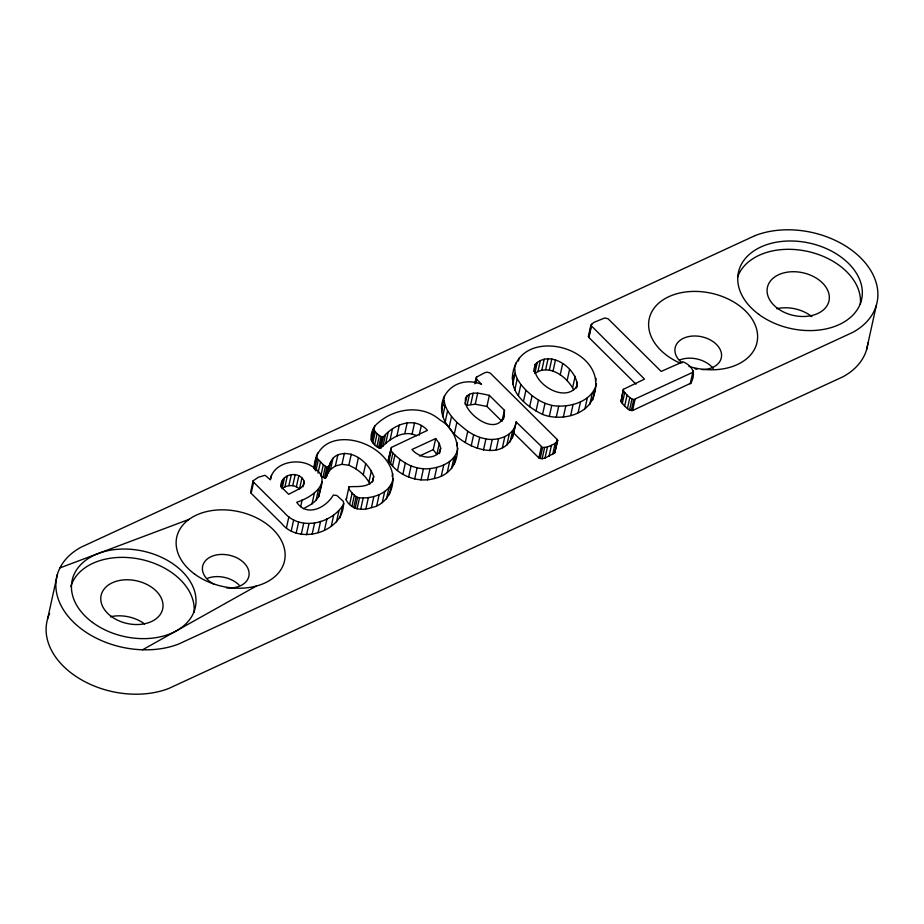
<?xml version="1.0" encoding="UTF-8"?>
<svg xmlns="http://www.w3.org/2000/svg" width="924" height="924" viewBox="0 0 924 924"><rect width="100%" height="100%" fill="white"/><g stroke="black" fill="none" stroke-linecap="round" stroke-linejoin="round"><path stroke-width="1.39" d="M318.306 459.817L315.869 470.905L313.998 468.145C316.562 424.22 377.951 436.694 390.737 467.96C397.228 483.333 388.842 504.389 371.425 507.634C362.104 511.007 350.854 509.609 346.165 499.792L349.053 486.752C357.103 486.209 366.493 487.895 372.58 481.138L373.7 476.426C368.78 462.843 352.956 449.145 337.826 454.908C328.136 458.708 329.625 470.362 325.71 477.87L324.509 478.054L320.871 475.814L323.308 464.726L317.048 458.212L316.447 455.636M504.273 415.361L504.446 410.314L489.362 395.357C481.993 393.994 470.616 389.905 465.511 397.944L465.257 402.876C469.092 417.117 497.493 436.163 504.273 415.361L503.361 419.519M577.257 384.962C575.871 367.648 549.838 349.364 535.158 364.449C529.914 381 562.624 403.638 576.137 387.352L577.257 384.962L576.657 387.733M304.135 481.254L303.857 484.603L300.82 488.011L288.658 494.305L280.908 486.625C279.984 473.873 299.411 469.912 304.135 481.254L302.91 486.809M513.732 433.021C504.885 464.622 461.423 447.343 449.076 427.581C429.094 403.199 452.102 372.973 481.554 384.234L476.611 379.325L476.518 377.084L484.742 372.753L487.179 372.153L490.182 373.053L557.207 439.478L557.738 440.563L554.7 452.933L545.01 458.05L542.145 458.743L538.865 457.923L513.732 433.021L516.169 421.933L542.596 447.562L547.447 446.962L551.443 445.333L555.139 443.393L557.738 440.563M441.626 411.538L444.49 395.865M47.655 618.699L57.415 574.324M253.107 480.803L250.67 491.903L251.155 493.301L281.739 523.608C299.907 546.199 345.634 531.023 343.462 501.478L336.786 495.46L333.287 495.068C326.01 507.75 306.895 517.486 296.708 502.286C316.828 495.68 335.273 478.228 309.113 464.691C295.53 458.223 273.134 463.051 270.339 479.729L265.061 475.283L258.339 477.281L253.107 480.803L253.603 482.213L284.176 512.52C300.196 531.647 332.628 523.527 343.924 503.672M251.155 493.301L253.603 482.213M270.466 479.521L271.379 475.363M281.069 486.925L282.594 479.995M284.5 477.616L282.063 488.704C287.017 484.65 294.825 484.361 299.503 489.027L301.94 477.939M284.927 486.879L287.364 475.791M288.877 485.643L291.314 474.555M292.769 485.62L295.206 474.532M286.463 527.777L288.9 516.689M296.385 486.763L298.833 475.675M291.233 531L293.67 519.912M300.67 506.675L302.194 499.745M296.13 533.24L298.579 522.152M313.998 468.145L316.435 457.045M317.001 455.798L317.602 453.026M314.61 469.3L317.048 458.212M301.236 534.488L303.673 523.4M317.983 473.146L320.432 462.058M303.442 508.731L312.023 503.834L314.472 492.735M306.56 534.765L309.009 523.677M312.023 503.834L316.077 500.265L318.514 489.177M316.077 500.265L318.699 496.638L321.136 485.55M322.973 477.396L325.41 466.308L323.308 464.726M322.314 481.854L318.699 496.638M312.173 534.095L314.61 523.007M324.509 478.054L326.957 466.966L328.159 466.782L329.383 465.061M325.71 477.87L328.159 466.782M326.946 476.16L330.596 461.954M328.147 473.042L330.526 469.392L332.963 458.292M318.133 532.478L320.582 521.39M330.526 469.392L335.377 465.996L337.826 454.908M324.543 529.902L326.981 518.803M335.377 465.996L341.972 464.322L344.409 453.222M331.289 526.079L333.726 514.98M336.498 521.852L338.946 510.753M369.889 484.014C365.765 475.41 357.519 468.988 348.845 465.257L351.282 454.158M340.02 517.821L342.457 506.722M355.959 468.78L358.397 457.692M349.688 504.204L352.125 493.104L348.602 488.692L349.053 486.752M351.952 506.306L354.389 495.206L352.125 493.104M353.707 507.68L356.144 496.581L354.389 495.206M355.139 508.454L357.576 497.366L356.144 496.581M363.248 474.821L365.696 463.721M373.492 428.043C374.451 432.074 378.551 435.516 382.27 437.052L383.402 436.798C394.028 424.289 414.68 415.881 427.431 430.365L391.418 447.424L388.288 460.06C396.777 475.271 417.452 483.425 434.361 478.517C463.952 472.326 464.229 433.575 439.905 419.923C420.986 403.222 391.268 408.72 374.774 426.045C368.965 435.192 369.6 444.155 379.833 448.152L380.954 447.886C389.905 438.704 403.615 429.302 416.62 435.712M371.136 440.171L373.573 429.082M373.55 431.589L374.774 426.045M371.702 441.279L374.139 430.191M357.057 508.939L359.505 497.84C372.684 498.937 390.124 493.347 393.07 478.84M372.857 442.712L375.306 431.612M374.705 444.629L377.154 433.541M360.753 509.159L363.19 498.059M368.976 481.681L371.413 470.582M376.923 446.685L379.36 435.585M378.563 447.805L381 436.717M365.916 508.766L368.353 497.678M372.476 481.97L373.7 476.426M379.833 448.152L382.27 437.052M380.954 447.886L383.402 436.798M382.94 446.269L385.377 435.181M371.425 507.634L373.862 496.534M385.678 443.451L388.126 432.351M390.067 439.859L392.504 428.771M376.738 505.694L379.175 494.606M391.418 447.424L388.288 460.06M388.75 461.919L391.187 450.831L390.725 448.96M390.459 464.091L392.896 452.991L391.187 450.831M382.27 502.564L384.707 491.464M396.904 436.001L399.341 424.901M392.504 466.112L394.941 455.012L392.896 452.991M386.509 498.879L388.958 487.78M392.146 476.403L392.746 473.631M389.339 494.663L391.776 483.575M404.804 433.599L407.241 422.511M397.493 470.501L399.93 459.413L394.941 455.012M402.887 474.197L405.324 463.109L399.93 459.413M412.127 433.887L414.564 422.799M408.627 477.073L411.065 465.973L405.324 463.109M419.173 435.239L421.309 425.525M414.668 479.002L417.117 467.914L411.065 465.973M420.998 479.949L423.435 468.849C437.017 469.219 455.405 463.478 457.888 448.175M439.281 443.439L436.844 454.539L433.252 449.642L435.689 438.542L411.965 449.514C418.676 457.311 431.774 460.51 439.431 452.298L440.679 448.128L439.281 443.439L435.689 438.542M427.569 479.822L430.007 468.734M442.677 416.539L445.114 405.451L444.063 400.45M445.149 421.91L447.597 410.822L445.114 405.451M439.466 453.672L440.679 448.128M434.361 478.517L436.798 467.417M449.076 427.581L451.513 416.493L447.597 410.822M441.337 475.906L443.774 464.807M454.423 433.483L456.86 422.383L451.513 416.493M447.239 472.522L449.676 461.434M465.107 404.215L466.932 395.899M451.57 468.572L454.007 457.484M456.803 445.703L457.415 442.931M469.473 394.259L467.036 405.359L475.248 404.192L486.925 406.456L502.009 421.402L504.446 410.314M474.797 383.783L476.01 378.239M475.594 381.242L476.518 377.084M470.755 404.285L473.192 393.197M475.698 383.495L476.611 379.325M465.292 442.423L467.729 431.323L456.86 422.383M475.248 404.192L477.685 393.093M471.194 445.899L473.642 434.811L467.729 431.323M477.269 448.475L479.718 437.375L473.642 434.811M486.925 406.456L489.362 395.357M483.483 450.057L485.92 438.958C498.071 441.187 514.402 435.816 516.169 421.933M489.801 450.566L492.238 439.478M496.142 449.838L498.579 438.738M512.266 379.106C514.298 322.603 609.852 345.426 594.074 394.802C588.703 415.373 560.498 421.471 542.561 414.414C528.205 407.357 509.309 393.474 513.213 375.329M512.704 384.43L515.142 373.331L514.703 368.018L515.973 362.97M518.399 361.018L518.999 358.246M514.772 389.951L517.221 378.852L515.142 373.331M502.413 447.666L504.851 436.567M506.849 445.091L509.297 434.003M518.399 395.611L520.847 384.511L517.221 378.852M510.129 441.915L512.566 430.827M512.404 437.941L514.841 426.842M523.481 401.328L525.929 390.24L520.847 384.511M533.633 371.379L535.158 364.449M537.26 362.335L534.823 373.435C549.099 363.259 567.117 376.784 573.619 389.824M529.648 406.791L532.085 395.703L525.929 390.24M537.918 371.621L540.355 360.522M541.799 370.235L544.248 359.147M536.012 411.168L538.449 400.08L532.085 395.703M545.634 369.716L548.071 358.627M549.387 369.993L551.824 358.905M542.561 414.414L544.998 403.326L538.449 400.08M553.06 370.986L555.497 359.898M538.865 457.923L541.302 446.835M549.306 416.505L551.744 405.417C568.387 408.362 592.192 402.183 596.511 383.714M540.159 458.662L542.596 447.562M560.221 374.832L562.658 363.733M542.145 458.743L544.582 447.655M545.01 458.05L547.447 446.962M556.236 417.405L558.673 406.306M549.006 456.421L551.443 445.333M567.105 380.642L569.542 369.554M552.702 454.493L555.139 443.393M556.595 442.25L557.207 439.478M554.7 452.933L557.137 441.845M563.351 417.082L565.788 405.994M572.707 387.422L575.144 376.334M576.206 387.861L577.431 382.317M570.651 415.511L573.088 404.423M635.955 384.13L588.923 337.526L588.415 336.417L590.852 325.329L593.693 322.464L604.677 317.972L608.015 318.722L661.18 371.413L683.009 361.769C692.607 366.054 696.257 372.707 690.933 383.137L632.605 410.51L629.567 410.175L624.636 406.202L621.055 401.744L623.342 389.351L644.525 379.106L590.852 325.329M589.408 333.749L591.545 324.047M588.923 337.526L591.36 326.426M578.135 412.658L580.572 401.57M584.927 408.835L587.364 397.736M589.778 404.539L592.215 393.439M595.495 381.173L596.096 378.401M592.804 399.838L595.241 388.738M621.055 401.744L623.342 389.351M622.268 403.626L624.705 392.527L623.504 390.644M624.636 406.202L627.073 395.102L624.705 392.527M627.396 408.697L629.833 397.609L627.073 395.102M629.567 410.175L632.016 399.076L629.833 397.609M631.277 410.718L633.714 399.63L693.381 372.049M632.605 410.51L635.042 399.422M690.147 383.91L693.219 370.79M866.596 349.676L876.345 305.301M346.165 499.792L346.604 497.84M454.319 464.137L455.22 456.641M442.053 406.953L443.023 404.897M588.415 336.417L589.108 335.135M620.905 400.438L621.644 399.653M142.585 649.78L256.341 586.047M419.519 455.994L433.252 449.642M59.956 567.902L189.05 519.357M341.972 464.322L348.845 465.257M417.117 467.914L423.435 468.849M357.576 497.366L359.505 497.84M479.718 437.375L485.92 438.958M544.998 403.326L551.744 405.417M632.016 399.076L633.714 399.63M325.41 466.308L326.957 466.966M554.77 450.577L555.301 451.663M690.782 381.878L690.933 383.137M593.866 392.157L594.074 394.802M390.39 486.024L390.633 489.939M867.925 342.943A78.817 54.655 12.4 0 1 842.919 376.796L169 688.368A78.817 54.655 12.4 0 1 78.251 677.893A78.817 54.655 12.4 0 1 49.596 613.524M679.845 359.921A23.643 16.401 12.4 0 1 713.224 368.457M776.749 308.72A31.532 21.864 12.4 0 1 811.861 316.62M110.441 616.77A31.532 21.864 12.4 0 1 144.594 623.931M207.369 578.355A23.654 16.401 12.4 0 1 224.082 577.315L226.958 578.054A23.654 16.401 12.4 0 1 239.073 585.008M679.949 363.063A55.174 38.254 12.4 0 1 669.403 296.408A55.174 38.254 12.4 0 1 756.513 328.782A55.174 38.254 12.4 0 1 688.946 366.412M682.051 362.936A23.643 16.401 12.4 0 1 685.261 337.537A23.643 16.401 12.4 0 1 719.992 349.18A23.643 16.401 12.4 0 1 701.859 369.577M696.985 369.219A23.643 16.401 12.4 0 1 695.044 368.861M226.472 587.883A23.654 16.401 12.4 0 0 249.064 575.051L249.087 572.972A23.654 16.401 12.4 0 0 231.832 555.855L228.967 555.139A23.654 16.401 12.4 0 0 202.448 567.371L202.437 569.461A23.654 16.401 12.4 0 0 214.264 584.384M737.571 277.188A63.051 43.717 12.4 0 1 807.703 251.432A63.051 43.717 12.4 0 1 860.325 304.331M70.848 586.544A63.051 43.717 12.4 0 1 140.425 559.274A63.051 43.717 12.4 0 1 194.017 612.381M755 235.632L81.081 547.204A78.817 54.643 12.4 0 0 73.158 621.84A78.817 54.643 12.4 0 0 178.759 643.993L852.667 332.421A78.817 54.655 12.4 0 0 860.602 257.784A78.817 54.655 12.4 0 0 755 235.632M758.777 314.345A63.051 43.717 12.4 0 0 861.087 301.397A63.051 43.717 12.4 0 0 780.237 241.614A63.051 43.717 12.4 0 0 758.777 314.345M194.548 574.023A55.174 38.254 12.4 0 0 284.061 562.693A55.174 38.254 12.4 0 0 213.317 510.383A55.174 38.254 12.4 0 0 194.548 574.023M92.469 622.395A63.051 43.728 12.4 0 0 194.779 609.447A63.051 43.728 12.4 0 0 113.929 549.664A63.051 43.728 12.4 0 0 92.469 622.395M777.581 308.385A31.532 21.864 12.4 0 0 828.724 301.917A31.532 21.864 12.4 0 0 788.299 272.026A31.532 21.864 12.4 0 0 777.581 308.385M111.273 616.435A31.532 21.864 12.4 0 0 162.416 609.967A31.532 21.864 12.4 0 0 121.991 580.076A31.532 21.864 12.4 0 0 111.273 616.435"/></g></svg>
